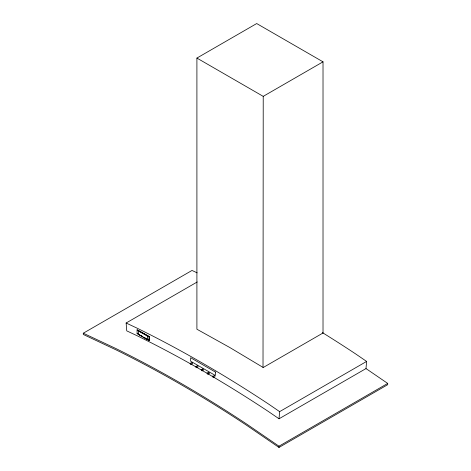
<?xml version="1.0" encoding="UTF-8"?>
<svg xmlns="http://www.w3.org/2000/svg" width="471" height="471" viewBox="0 0 471 471"><rect width="100%" height="100%" fill="white"/><g stroke="black" fill="none" stroke-linecap="round" stroke-linejoin="round"><path stroke-width="0.71" d="M197.237 281.964L126.134 323.012L126.74 330.86L137.503 335.923A1250.723 722.108 60 0 1 268.27 411.418L279.032 418.784L279.633 411.636L366.609 361.422L355.723 353.974A1259.949 727.436 60 0 0 322.812 332.862M279.032 418.784L366.002 368.575L366.609 361.422M191.214 362.835L191.874 362.505L192.439 363.188L192.439 363.895L191.874 363.918M196.778 366.049L197.108 365.626L197.997 366.397L197.997 367.103L197.431 367.133M208.123 372.596L208.447 372.172L209.342 372.95L209.342 373.656L208.777 373.68M196.907 58.068L256.701 23.55L323.018 61.836L323.018 332.991L263.224 367.51L229.86 347.551L196.907 329.223L196.907 58.068L263.224 96.361L323.018 61.836M366.002 368.575L387.704 383.423L387.704 384.683L278.985 447.45L246.445 425.178A1249.186 721.219 60 0 0 115.837 349.77L83.296 334.469L83.296 333.209L192.015 270.442L197.131 272.85M137.09 329.8L149.307 336.6L149.089 340.474L137.09 333.545L137.09 329.8L149.307 336.6M137.09 333.545L139.834 334.881M278.985 447.45L278.985 446.19L387.704 383.423M213.769 375.505L214.664 375.764L214.988 376.565L214.664 376.983M202.883 370.283L203.454 370.253L203.213 369.152L202.318 368.893L202.318 369.6M126.134 323.012L137.02 328.128A1259.949 727.436 60 0 1 268.753 404.183L279.633 411.636M83.296 333.209L115.76 348.475A1250.723 722.108 60 0 1 246.527 423.971L278.985 446.19M322.611 332.756L323.018 332.991M141.1 335.611L142.36 336.335M144.256 337.43L145.515 338.16M146.781 338.89L149.307 340.35M263.018 367.38L263.224 96.361M149.089 336.724L149.089 340.474M190.219 363.159L190.455 364.266L191.35 364.525L191.108 363.418L190.219 363.159M195.777 366.373L196.018 367.474L196.913 367.733L196.672 366.632L195.777 366.373M201.229 369.523L201.47 370.624L202.365 370.883L202.124 369.776L201.229 369.523M207.122 372.92L207.358 374.021L208.253 374.28L208.017 373.179L207.122 372.92M212.68 376.135L212.921 377.236L213.816 377.495L213.575 376.388L212.68 376.135M215.371 372.031L190.643 357.748L190.643 361.216L215.371 375.493L215.371 372.031M147.541 336.259L138.486 331.031L138.486 334.492L147.541 339.721L147.541 336.259"/></g></svg>
